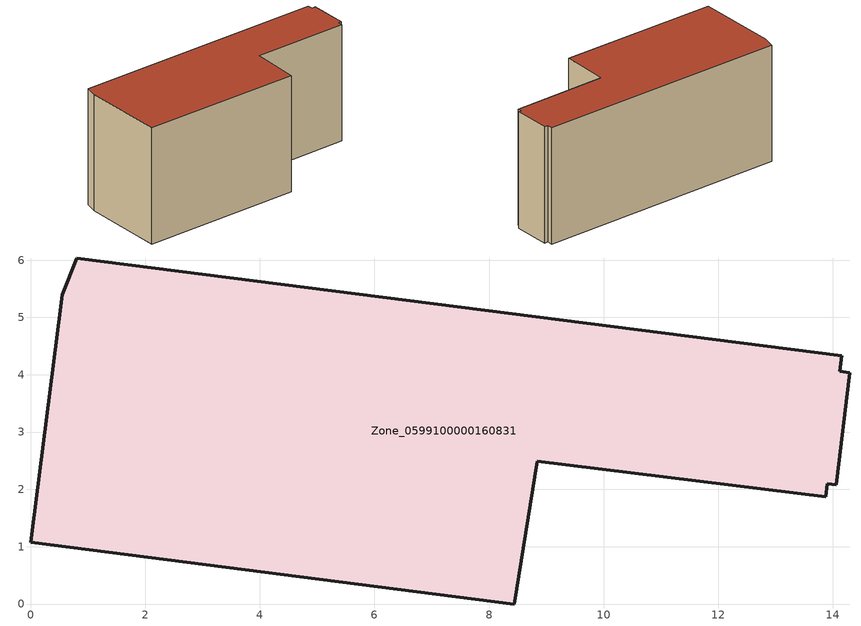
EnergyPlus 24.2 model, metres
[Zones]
Zone_0599100000160831
 floor ground (C_G): 14.15,4.33 14.12,4.06 14.3,4.04 14.06,2.08 13.9,2.1 13.87,1.88 8.84,2.49 8.44,0 0,1.08 0.56,5.4 0.81,6.04 z0
 wall outside (C_F): 0.56,5.4 0,1.08 8.44,0 8.84,2.49 13.87,1.88 13.9,2.1 14.06,2.08 14.3,4.04 14.12,4.06 14.15,4.33 0.81,6.04 0.56,5.4 z0:6.22
 roof outside (C_R): 14.3,4.04 14.12,4.06 14.15,4.33 0.81,6.04 0.56,5.4 0,1.08 8.44,0 8.84,2.49 13.87,1.88 13.9,2.1 14.06,2.08 z6.22
[BUILDING]
Pand.0599100000160831: North Axis=0; Terrain=City; Loads Convergence Tolerance Value=0.04; Temperature Convergence Tolerance Value=0.4; Solar Distribution=FullExterior; Maximum Number of Warmup Days=25; Minimum Number of Warmup Days=1
[Site:Location]
Rotterdam.The.Hague.AP_ZH_NLD Design_Conditions: Latitude=51.96; Longitude=4.45; Time Zone=1; Elevation=-4.5
[SITE:GROUNDTEMPERATURE:BUILDINGSURFACE]
18, 18, 18, 18, 18, 18, 18, 18, 18, 18, 18, 18
[MATERIAL] Thermal Absorptance=0.9; Solar Absorptance=0.7; Visible Absorptance=0.7
Name | Roughness | Thickness | Conductivity | Density | Specific Heat
G.TI.1946 | MediumSmooth | 0.15 | 1 | 540 | 1210
F.TI.1946 | Rough | 0.3 | 0.857143 | 1920 | 840
R.TI.1946 | MediumRough | 0.2 | 0.1 | 1500 | 1000
[CONSTRUCTION]
C_G: G.TI.1946
C_F: F.TI.1946
C_R: R.TI.1946
[ZONE]
Zone_0599100000160831: Type=1; Multiplier=1; Ceiling Height=Autocalculate; Volume=Autocalculate; Floor Area=autocalculate; Part of Total Floor Area=Yes
[ZONEINFILTRATION:DESIGNFLOWRATE]
Infil_Zone_0599100000160831: Zone or ZoneList or Space or SpaceList=Zone_0599100000160831; Schedule=AlwaysOn; Design Flow Rate Calculation Method=Flow/Area; Flow Rate per Floor Area=0.003; Constant Term Coefficient=1; Temperature Term Coefficient=0; Velocity Term Coefficient=0; Velocity Squared Term Coefficient=0
[HVACTEMPLATE:ZONE:IDEALLOADSAIRSYSTEM]
Zone_0599100000160831: Maximum Heating Supply Air Temperature=50; Minimum Cooling Supply Air Temperature=13; Maximum Heating Supply Air Humidity Ratio=0.0156; Minimum Cooling Supply Air Humidity Ratio=0.0077; Heating Limit=NoLimit; Cooling Limit=NoLimit; Dehumidification Control Type=ConstantSensibleHeatRatio; Cooling Sensible Heat Ratio=0.7; Dehumidification Setpoint=60; Humidification Control Type=None; Humidification Setpoint=30; Outdoor Air Method=None; Outdoor Air Flow Rate per Person=0.00944; Outdoor Air Flow Rate per Zone Floor Area=0; Outdoor Air Flow Rate per Zone=0; Demand Controlled Ventilation Type=None; Outdoor Air Economizer Type=NoEconomizer; Heat Recovery Type=None; Sensible Heat Recovery Effectiveness=0.7; Latent Heat Recovery Effectiveness=0.65
[ZONECONTROL:THERMOSTAT]
ThermostatControl_Zone_0599100000160831: Zone or ZoneList=Zone_0599100000160831; Control Type Schedule=DualSetpointControlType; Control 1=Thermostat_Zone_0599100000160831; Temperature Difference Between Cutout And Setpoint=0
[THERMOSTATSETPOINT:DUALSETPOINT]
Thermostat_Zone_0599100000160831: Heating Setpoint Temperature Schedule=HeatingSetpoint_Zone_0599100000160831; Cooling Setpoint Temperature Schedule=CoolingSetpoint_Zone_0599100000160831
[SCHEDULE:COMPACT]
HeatingSetpoint_Zone_0599100000160831: Through: 12/31, For: AllDays, Until: 24:00, 21
CoolingSetpoint_Zone_0599100000160831: Through: 12/31, For: AllDays, Until: 24:00, 24
DualSetpointControlType: Through: 12/31, For: AllDays, Until: 24:00, 4
AlwaysOn: Through: 12/31, For: AllDays, Until: 24:00, 1
